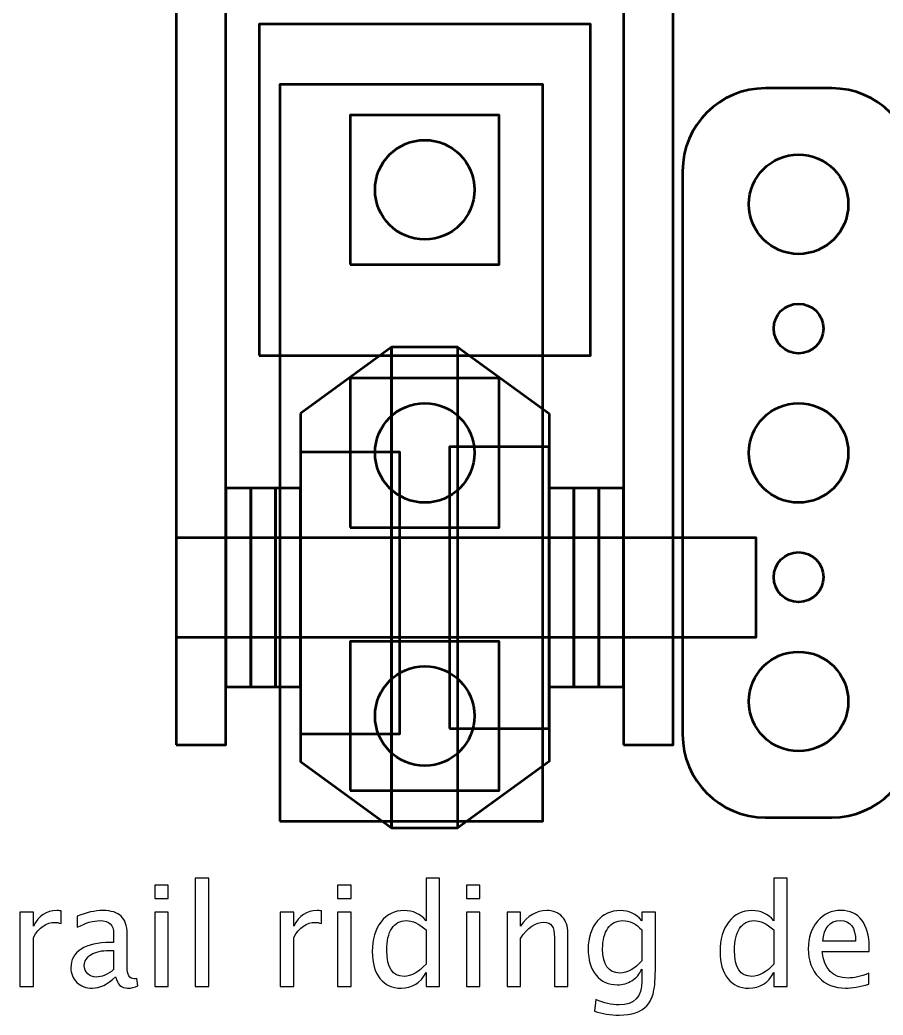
# Model space of a CAD drawing. Header units: centimetres. Extents: x -7.3 to 7.2, y -4.9 to 6.4.
# Drawn here: x -3.2 to 2.01, y -4.89 to 1.11 of the extents above; entities that cross this region are included whole.
import ezdxf

# ---------------------------------------------------------------- set-up
doc = ezdxf.new("R2010")
doc.units = ezdxf.units.CM
doc.header["$MEASUREMENT"] = 0
doc.layers.add('Layer 1', color=7, linetype='Continuous')

msp = doc.modelspace()

# ---------------------------------------------------------------- linework, layer by layer
at = {"layer": 'Layer 1', "color": 30, "lineweight": 53}
for points in [[(-2.25599, -3.26249), (-1.95599, -3.26249), (-1.95599, 2.63751), (-2.25599, 2.63751), (-2.25599, -3.26249)], [(0.44401, -3.26249), (0.74401, -3.26249), (0.74401, 2.63751), (0.44401, 2.63751), (0.44401, -3.26249)]]:
    msp.add_lwpolyline(points, close=True, dxfattribs=at)
at = {"layer": 'Layer 1', "color": 4, "lineweight": 53}
msp.add_lwpolyline([(-1.756, -0.9125), (0.244, -0.9125), (0.244, 1.0875), (-1.756, 1.0875), (-1.756, -0.9125)], close=True, dxfattribs=at)
at = {"layer": 'Layer 1', "lineweight": 53}
for points in [[(-1.63001, -3.7225), (-0.04251, -3.7225), (-0.04251, 0.7225), (-1.63001, 0.7225), (-1.63001, -3.7225)], [(-1.206, -0.3625), (-0.306, -0.3625), (-0.306, 0.5375), (-1.206, 0.5375), (-1.206, -0.3625)], [(-0.95601, -3.76262), (-0.55601, -3.76262), (-0.55601, -0.86262), (-0.95601, -0.86262), (-0.95601, -3.76262)], [(-1.206, -1.95), (-0.306, -1.95), (-0.306, -1.05), (-1.206, -1.05), (-1.206, -1.95)], [(-1.206, -3.5375), (-0.306, -3.5375), (-0.306, -2.6375), (-1.206, -2.6375), (-1.206, -3.5375)]]:
    msp.add_lwpolyline(points, close=True, dxfattribs=at)
at = {"layer": 'Layer 1', "color": 1, "lineweight": 53}
for points in [[(-1.50601, -3.19568), (-0.90601, -3.19568), (-0.90601, -1.49568), (-1.50601, -1.49568), (-1.50601, -3.19568)], [(-0.60601, -3.16262), (-0.00601, -3.16262), (-0.00601, -1.46262), (-0.60601, -1.46262), (-0.60601, -3.16262)]]:
    msp.add_lwpolyline(points, close=True, dxfattribs=at)
at = {"layer": 'Layer 1', "color": 202, "lineweight": 53}
for points in [[(-1.95599, -2.91249), (-1.80599, -2.91249), (-1.80599, -1.71249), (-1.95599, -1.71249), (-1.95599, -2.91249)], [(-1.80599, -2.91249), (-1.65599, -2.91249), (-1.65599, -1.71249), (-1.80599, -1.71249), (-1.80599, -2.91249)], [(-1.65599, -2.91249), (-1.50599, -2.91249), (-1.50599, -1.71249), (-1.65599, -1.71249), (-1.65599, -2.91249)], [(-0.00599, -2.91249), (0.14401, -2.91249), (0.14401, -1.71249), (-0.00599, -1.71249), (-0.00599, -2.91249)], [(0.14401, -2.91249), (0.29401, -2.91249), (0.29401, -1.71249), (0.14401, -1.71249), (0.14401, -2.91249)], [(0.29401, -2.91249), (0.44401, -2.91249), (0.44401, -1.71249), (0.29401, -1.71249), (0.29401, -2.91249)]]:
    msp.add_lwpolyline(points, close=True, dxfattribs=at)
at = {"layer": 'Layer 1', "lineweight": 53}
for centre in [(-0.756, 0.0875), (-0.756, -1.5), (-0.756, -3.0875)]:
    msp.add_ellipse(centre, major_axis=(0, 0.3), ratio=1, dxfattribs=at)
at = {"layer": 'Layer 1', "color": 30, "lineweight": 53}
for centre, major_axis in [((1.50001, -0.00001), (0, 0.30001)), ((1.5, -0.75), (0, 0.15)), ((1.50001, -1.50001), (0, 0.30001)), ((1.5, -2.25), (0, 0.15)), ((1.50001, -3.00001), (0, 0.30001))]:
    msp.add_ellipse(centre, major_axis=major_axis, ratio=1, dxfattribs=at)
for points, knots in [([(0.8, -3.2), (0.8, -3.2), (0.8, 0.2), (0.8, 0.2), (0.8, 0.2), (0.8, 0.47614), (1.02386, 0.7), (1.3, 0.7), (1.3, 0.7), (1.3, 0.7), (1.7, 0.7), (1.7, 0.7), (1.7, 0.7), (1.97614, 0.7), (2.2, 0.47614), (2.2, 0.2), (2.2, 0.2), (2.2, 0.2), (2.2, -3.2), (2.2, -3.2), (2.2, -3.2), (2.2, -3.47614), (1.97614, -3.7), (1.7, -3.7), (1.7, -3.7), (1.7, -3.7), (1.3, -3.7), (1.3, -3.7), (1.3, -3.7), (1.02386, -3.7), (0.8, -3.47614), (0.8, -3.2)], [0, 0, 0, 0, 0.1111111, 0.1111111, 0.1111111, 0.1111111, 0.2222222, 0.2222222, 0.2222222, 0.2222222, 0.3333333, 0.3333333, 0.3333333, 0.3333333, 0.4444444, 0.4444444, 0.4444444, 0.4444444, 0.5555556, 0.5555556, 0.5555556, 0.5555556, 0.6666667, 0.6666667, 0.6666667, 0.6666667, 0.7777778, 0.7777778, 0.7777778, 0.7777778, 1, 1, 1, 1]), ([(-2.25599, -2.01262), (-2.25599, -2.01262), (1.24401, -2.01262), (1.24401, -2.01262), (1.24401, -2.01262), (1.24401, -2.01262), (1.24401, -2.61262), (1.24401, -2.61262), (1.24401, -2.61262), (1.24401, -2.61262), (-2.25599, -2.61262), (-2.25599, -2.61262), (-2.25599, -2.61262), (-2.25599, -2.61262), (-2.25599, -2.01262), (-2.25599, -2.01262)], [0, 0, 0, 0, 0.2, 0.2, 0.2, 0.2, 0.4, 0.4, 0.4, 0.4, 0.6, 0.6, 0.6, 0.6, 1, 1, 1, 1])]:
    msp.add_open_spline(points, degree=3, knots=knots, dxfattribs=at)
at = {"layer": 'Layer 1', "lineweight": 53}
for points in [[(-1.50601, -1.26262), (-1.50601, -1.26262), (-0.95601, -0.86262), (-0.95601, -0.86262), (-0.95601, -0.86262), (-0.95601, -0.86262), (-0.95601, -3.76262), (-0.95601, -3.76262), (-0.95601, -3.76262), (-0.95601, -3.76262), (-1.50601, -3.36262), (-1.50601, -3.36262), (-1.50601, -3.36262), (-1.50601, -3.36262), (-1.50601, -1.26262), (-1.50601, -1.26262)], [(-0.00601, -1.26262), (-0.00601, -1.26262), (-0.55601, -0.86262), (-0.55601, -0.86262), (-0.55601, -0.86262), (-0.55601, -0.86262), (-0.55601, -3.76262), (-0.55601, -3.76262), (-0.55601, -3.76262), (-0.55601, -3.76262), (-0.00601, -3.36262), (-0.00601, -3.36262), (-0.00601, -3.36262), (-0.00601, -3.36262), (-0.00601, -1.26262), (-0.00601, -1.26262)]]:
    msp.add_open_spline(points, degree=3, knots=[0, 0, 0, 0, 0.2, 0.2, 0.2, 0.2, 0.4, 0.4, 0.4, 0.4, 0.6, 0.6, 0.6, 0.6, 1, 1, 1, 1], dxfattribs=at)
at = {"layer": 'Layer 1'}
for points, knots in [([(-2.14081, -4.71969), (-2.14081, -4.71969), (-2.14081, -4.06691), (-2.14081, -4.06691), (-2.14081, -4.06691), (-2.14081, -4.06691), (-2.05953, -4.06691), (-2.05953, -4.06691), (-2.05953, -4.06691), (-2.05953, -4.06691), (-2.05953, -4.71969), (-2.05953, -4.71969), (-2.05953, -4.71969), (-2.05953, -4.71969), (-2.14081, -4.71969), (-2.14081, -4.71969)], [0, 0, 0, 0, 0.2, 0.2, 0.2, 0.2, 0.4, 0.4, 0.4, 0.4, 0.6, 0.6, 0.6, 0.6, 1, 1, 1, 1]), ([(-0.74846, -4.71969), (-0.74846, -4.71969), (-0.74846, -4.63545), (-0.74846, -4.63545), (-0.74846, -4.63545), (-0.78162, -4.69838), (-0.83157, -4.72985), (-0.89832, -4.72985), (-0.89832, -4.72985), (-0.9525, -4.72985), (-0.99512, -4.71024), (-1.02616, -4.67087), (-1.02616, -4.67087), (-1.05721, -4.6315), (-1.07273, -4.57773), (-1.07273, -4.50957), (-1.07273, -4.50957), (-1.07273, -4.43507), (-1.05509, -4.3751), (-1.01995, -4.32966), (-1.01995, -4.32966), (-0.98468, -4.28436), (-0.93839, -4.26164), (-0.88096, -4.26164), (-0.88096, -4.26164), (-0.82776, -4.26164), (-0.78345, -4.28196), (-0.74846, -4.32274), (-0.74846, -4.32274), (-0.74846, -4.32274), (-0.74846, -4.06691), (-0.74846, -4.06691), (-0.74846, -4.06691), (-0.74846, -4.06691), (-0.66717, -4.06691), (-0.66717, -4.06691), (-0.66717, -4.06691), (-0.66717, -4.06691), (-0.66717, -4.71969), (-0.66717, -4.71969), (-0.66717, -4.71969), (-0.66717, -4.71969), (-0.74846, -4.71969), (-0.74846, -4.71969)], [0, 0, 0, 0, 0.0833333, 0.0833333, 0.0833333, 0.0833333, 0.1666667, 0.1666667, 0.1666667, 0.1666667, 0.25, 0.25, 0.25, 0.25, 0.3333333, 0.3333333, 0.3333333, 0.3333333, 0.4166667, 0.4166667, 0.4166667, 0.4166667, 0.5, 0.5, 0.5, 0.5, 0.5833333, 0.5833333, 0.5833333, 0.5833333, 0.6666667, 0.6666667, 0.6666667, 0.6666667, 0.75, 0.75, 0.75, 0.75, 0.8333333, 0.8333333, 0.8333333, 0.8333333, 1, 1, 1, 1]), ([(1.3503, -4.71969), (1.3503, -4.71969), (1.3503, -4.63545), (1.3503, -4.63545), (1.3503, -4.63545), (1.31714, -4.69838), (1.26719, -4.72985), (1.20044, -4.72985), (1.20044, -4.72985), (1.14626, -4.72985), (1.10364, -4.71024), (1.0726, -4.67087), (1.0726, -4.67087), (1.04155, -4.6315), (1.02603, -4.57773), (1.02603, -4.50957), (1.02603, -4.50957), (1.02603, -4.43507), (1.04367, -4.3751), (1.07881, -4.32966), (1.07881, -4.32966), (1.11408, -4.28436), (1.16037, -4.26164), (1.2178, -4.26164), (1.2178, -4.26164), (1.271, -4.26164), (1.31531, -4.28196), (1.3503, -4.32274), (1.3503, -4.32274), (1.3503, -4.32274), (1.3503, -4.06691), (1.3503, -4.06691), (1.3503, -4.06691), (1.3503, -4.06691), (1.43159, -4.06691), (1.43159, -4.06691), (1.43159, -4.06691), (1.43159, -4.06691), (1.43159, -4.71969), (1.43159, -4.71969), (1.43159, -4.71969), (1.43159, -4.71969), (1.3503, -4.71969), (1.3503, -4.71969)], [0, 0, 0, 0, 0.0833333, 0.0833333, 0.0833333, 0.0833333, 0.1666667, 0.1666667, 0.1666667, 0.1666667, 0.25, 0.25, 0.25, 0.25, 0.3333333, 0.3333333, 0.3333333, 0.3333333, 0.4166667, 0.4166667, 0.4166667, 0.4166667, 0.5, 0.5, 0.5, 0.5, 0.5833333, 0.5833333, 0.5833333, 0.5833333, 0.6666667, 0.6666667, 0.6666667, 0.6666667, 0.75, 0.75, 0.75, 0.75, 0.8333333, 0.8333333, 0.8333333, 0.8333333, 1, 1, 1, 1]), ([(-2.3855, -4.18883), (-2.3855, -4.18883), (-2.3855, -4.10755), (-2.3855, -4.10755), (-2.3855, -4.10755), (-2.3855, -4.10755), (-2.30422, -4.10755), (-2.30422, -4.10755), (-2.30422, -4.10755), (-2.30422, -4.10755), (-2.30422, -4.18883), (-2.30422, -4.18883), (-2.30422, -4.18883), (-2.30422, -4.18883), (-2.3855, -4.18883), (-2.3855, -4.18883)], [0, 0, 0, 0, 0.2, 0.2, 0.2, 0.2, 0.4, 0.4, 0.4, 0.4, 0.6, 0.6, 0.6, 0.6, 1, 1, 1, 1]), ([(-1.28186, -4.18883), (-1.28186, -4.18883), (-1.28186, -4.10755), (-1.28186, -4.10755), (-1.28186, -4.10755), (-1.28186, -4.10755), (-1.20058, -4.10755), (-1.20058, -4.10755), (-1.20058, -4.10755), (-1.20058, -4.10755), (-1.20058, -4.18883), (-1.20058, -4.18883), (-1.20058, -4.18883), (-1.20058, -4.18883), (-1.28186, -4.18883), (-1.28186, -4.18883)], [0, 0, 0, 0, 0.2, 0.2, 0.2, 0.2, 0.4, 0.4, 0.4, 0.4, 0.6, 0.6, 0.6, 0.6, 1, 1, 1, 1]), ([(-0.50433, -4.18883), (-0.50433, -4.18883), (-0.50433, -4.10755), (-0.50433, -4.10755), (-0.50433, -4.10755), (-0.50433, -4.10755), (-0.42305, -4.10755), (-0.42305, -4.10755), (-0.42305, -4.10755), (-0.42305, -4.10755), (-0.42305, -4.18883), (-0.42305, -4.18883), (-0.42305, -4.18883), (-0.42305, -4.18883), (-0.50433, -4.18883), (-0.50433, -4.18883)], [0, 0, 0, 0, 0.2, 0.2, 0.2, 0.2, 0.4, 0.4, 0.4, 0.4, 0.6, 0.6, 0.6, 0.6, 1, 1, 1, 1]), ([(-3.19943, -4.71969), (-3.19943, -4.71969), (-3.19943, -4.27095), (-3.19943, -4.27095), (-3.19943, -4.27095), (-3.19943, -4.27095), (-3.11815, -4.27095), (-3.11815, -4.27095), (-3.11815, -4.27095), (-3.11815, -4.27095), (-3.11815, -4.35576), (-3.11815, -4.35576), (-3.11815, -4.35576), (-3.08583, -4.29297), (-3.03899, -4.26164), (-2.97746, -4.26164), (-2.97746, -4.26164), (-2.96914, -4.26164), (-2.96039, -4.26235), (-2.95136, -4.26376), (-2.95136, -4.26376), (-2.95136, -4.26376), (-2.95136, -4.33982), (-2.95136, -4.33982), (-2.95136, -4.33982), (-2.96547, -4.33516), (-2.97788, -4.33276), (-2.98861, -4.33276), (-2.98861, -4.33276), (-3.04026, -4.33276), (-3.08344, -4.36324), (-3.11815, -4.42434), (-3.11815, -4.42434), (-3.11815, -4.42434), (-3.11815, -4.71969), (-3.11815, -4.71969), (-3.11815, -4.71969), (-3.11815, -4.71969), (-3.19943, -4.71969), (-3.19943, -4.71969)], [0, 0, 0, 0, 0.0909091, 0.0909091, 0.0909091, 0.0909091, 0.1818182, 0.1818182, 0.1818182, 0.1818182, 0.2727273, 0.2727273, 0.2727273, 0.2727273, 0.3636364, 0.3636364, 0.3636364, 0.3636364, 0.4545455, 0.4545455, 0.4545455, 0.4545455, 0.5454545, 0.5454545, 0.5454545, 0.5454545, 0.6363636, 0.6363636, 0.6363636, 0.6363636, 0.7272727, 0.7272727, 0.7272727, 0.7272727, 0.8181818, 0.8181818, 0.8181818, 0.8181818, 1, 1, 1, 1]), ([(-2.62172, -4.66254), (-2.67054, -4.70741), (-2.71753, -4.72985), (-2.76269, -4.72985), (-2.76269, -4.72985), (-2.7998, -4.72985), (-2.8307, -4.71828), (-2.85512, -4.695), (-2.85512, -4.695), (-2.87967, -4.67171), (-2.89195, -4.64236), (-2.89195, -4.60694), (-2.89195, -4.60694), (-2.89195, -4.55798), (-2.87134, -4.5203), (-2.83014, -4.49405), (-2.83014, -4.49405), (-2.78893, -4.46781), (-2.72981, -4.45468), (-2.65276, -4.45468), (-2.65276, -4.45468), (-2.65276, -4.45468), (-2.63371, -4.45468), (-2.63371, -4.45468), (-2.63371, -4.45468), (-2.63371, -4.45468), (-2.63371, -4.40064), (-2.63371, -4.40064), (-2.63371, -4.40064), (-2.63371, -4.34857), (-2.66081, -4.3226), (-2.71513, -4.3226), (-2.71513, -4.3226), (-2.75718, -4.3226), (-2.80319, -4.33587), (-2.853, -4.3624), (-2.853, -4.3624), (-2.853, -4.3624), (-2.853, -4.29551), (-2.853, -4.29551), (-2.853, -4.29551), (-2.79825, -4.27293), (-2.7466, -4.26164), (-2.6982, -4.26164), (-2.6982, -4.26164), (-2.64839, -4.26164), (-2.61156, -4.27293), (-2.58799, -4.29565), (-2.58799, -4.29565), (-2.56429, -4.31837), (-2.55243, -4.35336), (-2.55243, -4.40064), (-2.55243, -4.40064), (-2.55243, -4.40064), (-2.55243, -4.60341), (-2.55243, -4.60341), (-2.55243, -4.60341), (-2.55243, -4.64984), (-2.53818, -4.67312), (-2.50953, -4.67312), (-2.50953, -4.67312), (-2.50601, -4.67312), (-2.50078, -4.67256), (-2.49387, -4.67143), (-2.49387, -4.67143), (-2.49387, -4.67143), (-2.48808, -4.71659), (-2.48808, -4.71659), (-2.48808, -4.71659), (-2.50657, -4.72548), (-2.52689, -4.72985), (-2.54919, -4.72985), (-2.54919, -4.72985), (-2.58715, -4.72985), (-2.61128, -4.70741), (-2.62172, -4.66254)], [0, 0, 0, 0, 0.05, 0.05, 0.05, 0.05, 0.1, 0.1, 0.1, 0.1, 0.15, 0.15, 0.15, 0.15, 0.2, 0.2, 0.2, 0.2, 0.25, 0.25, 0.25, 0.25, 0.3, 0.3, 0.3, 0.3, 0.35, 0.35, 0.35, 0.35, 0.4, 0.4, 0.4, 0.4, 0.45, 0.45, 0.45, 0.45, 0.5, 0.5, 0.5, 0.5, 0.55, 0.55, 0.55, 0.55, 0.6, 0.6, 0.6, 0.6, 0.65, 0.65, 0.65, 0.65, 0.7, 0.7, 0.7, 0.7, 0.75, 0.75, 0.75, 0.75, 0.8, 0.8, 0.8, 0.8, 0.85, 0.85, 0.85, 0.85, 0.9, 0.9, 0.9, 0.9, 1, 1, 1, 1]), ([(-1.62829, -4.71969), (-1.62829, -4.71969), (-1.62829, -4.27095), (-1.62829, -4.27095), (-1.62829, -4.27095), (-1.62829, -4.27095), (-1.54701, -4.27095), (-1.54701, -4.27095), (-1.54701, -4.27095), (-1.54701, -4.27095), (-1.54701, -4.35576), (-1.54701, -4.35576), (-1.54701, -4.35576), (-1.51469, -4.29297), (-1.46785, -4.26164), (-1.40632, -4.26164), (-1.40632, -4.26164), (-1.398, -4.26164), (-1.38925, -4.26235), (-1.38022, -4.26376), (-1.38022, -4.26376), (-1.38022, -4.26376), (-1.38022, -4.33982), (-1.38022, -4.33982), (-1.38022, -4.33982), (-1.39433, -4.33516), (-1.40674, -4.33276), (-1.41747, -4.33276), (-1.41747, -4.33276), (-1.46912, -4.33276), (-1.5123, -4.36324), (-1.54701, -4.42434), (-1.54701, -4.42434), (-1.54701, -4.42434), (-1.54701, -4.71969), (-1.54701, -4.71969), (-1.54701, -4.71969), (-1.54701, -4.71969), (-1.62829, -4.71969), (-1.62829, -4.71969)], [0, 0, 0, 0, 0.0909091, 0.0909091, 0.0909091, 0.0909091, 0.1818182, 0.1818182, 0.1818182, 0.1818182, 0.2727273, 0.2727273, 0.2727273, 0.2727273, 0.3636364, 0.3636364, 0.3636364, 0.3636364, 0.4545455, 0.4545455, 0.4545455, 0.4545455, 0.5454545, 0.5454545, 0.5454545, 0.5454545, 0.6363636, 0.6363636, 0.6363636, 0.6363636, 0.7272727, 0.7272727, 0.7272727, 0.7272727, 0.8181818, 0.8181818, 0.8181818, 0.8181818, 1, 1, 1, 1]), ([(-0.25964, -4.71969), (-0.25964, -4.71969), (-0.25964, -4.27095), (-0.25964, -4.27095), (-0.25964, -4.27095), (-0.25964, -4.27095), (-0.17836, -4.27095), (-0.17836, -4.27095), (-0.17836, -4.27095), (-0.17836, -4.27095), (-0.17836, -4.35576), (-0.17836, -4.35576), (-0.17836, -4.35576), (-0.13532, -4.29297), (-0.08254, -4.26164), (-0.02017, -4.26164), (-0.02017, -4.26164), (0.01906, -4.26164), (0.05024, -4.27392), (0.07324, -4.29861), (0.07324, -4.29861), (0.09624, -4.32317), (0.10782, -4.35633), (0.10782, -4.39781), (0.10782, -4.39781), (0.10782, -4.39781), (0.10782, -4.71969), (0.10782, -4.71969), (0.10782, -4.71969), (0.10782, -4.71969), (0.02653, -4.71969), (0.02653, -4.71969), (0.02653, -4.71969), (0.02653, -4.71969), (0.02653, -4.42434), (0.02653, -4.42434), (0.02653, -4.42434), (0.02653, -4.39104), (0.0216, -4.36733), (0.01186, -4.35322), (0.01186, -4.35322), (0.00198, -4.33897), (-0.01425, -4.33192), (-0.03697, -4.33192), (-0.03697, -4.33192), (-0.08692, -4.33192), (-0.13405, -4.36451), (-0.17836, -4.42971), (-0.17836, -4.42971), (-0.17836, -4.42971), (-0.17836, -4.71969), (-0.17836, -4.71969), (-0.17836, -4.71969), (-0.17836, -4.71969), (-0.25964, -4.71969), (-0.25964, -4.71969)], [0, 0, 0, 0, 0.0666667, 0.0666667, 0.0666667, 0.0666667, 0.1333333, 0.1333333, 0.1333333, 0.1333333, 0.2, 0.2, 0.2, 0.2, 0.2666667, 0.2666667, 0.2666667, 0.2666667, 0.3333333, 0.3333333, 0.3333333, 0.3333333, 0.4, 0.4, 0.4, 0.4, 0.4666667, 0.4666667, 0.4666667, 0.4666667, 0.5333333, 0.5333333, 0.5333333, 0.5333333, 0.6, 0.6, 0.6, 0.6, 0.6666667, 0.6666667, 0.6666667, 0.6666667, 0.7333333, 0.7333333, 0.7333333, 0.7333333, 0.8, 0.8, 0.8, 0.8, 0.8666667, 0.8666667, 0.8666667, 0.8666667, 1, 1, 1, 1]), ([(0.26755, -4.8687), (0.26755, -4.8687), (0.27715, -4.79843), (0.27715, -4.79843), (0.27715, -4.79843), (0.32428, -4.82044), (0.37099, -4.83145), (0.41713, -4.83145), (0.41713, -4.83145), (0.50871, -4.83145), (0.55457, -4.78291), (0.55457, -4.68596), (0.55457, -4.68596), (0.55457, -4.68596), (0.55457, -4.61541), (0.55457, -4.61541), (0.55457, -4.61541), (0.54046, -4.64518), (0.52043, -4.66818), (0.49432, -4.68469), (0.49432, -4.68469), (0.46821, -4.7012), (0.43915, -4.70953), (0.40711, -4.70953), (0.40711, -4.70953), (0.35279, -4.70953), (0.30975, -4.69006), (0.278, -4.65111), (0.278, -4.65111), (0.24625, -4.61216), (0.2303, -4.55939), (0.2303, -4.49278), (0.2303, -4.49278), (0.2303, -4.42463), (0.24836, -4.36903), (0.28449, -4.32599), (0.28449, -4.32599), (0.32075, -4.28309), (0.36746, -4.26164), (0.42489, -4.26164), (0.42489, -4.26164), (0.47513, -4.26164), (0.51845, -4.28196), (0.55457, -4.32274), (0.55457, -4.32274), (0.55457, -4.32274), (0.55457, -4.27095), (0.55457, -4.27095), (0.55457, -4.27095), (0.55457, -4.27095), (0.63586, -4.27095), (0.63586, -4.27095), (0.63586, -4.27095), (0.63586, -4.27095), (0.63586, -4.59721), (0.63586, -4.59721), (0.63586, -4.59721), (0.63586, -4.66734), (0.63219, -4.71927), (0.62485, -4.75299), (0.62485, -4.75299), (0.61765, -4.78672), (0.60382, -4.81438), (0.58378, -4.83582), (0.58378, -4.83582), (0.54822, -4.8735), (0.49263, -4.89241), (0.41713, -4.89241), (0.41713, -4.89241), (0.36534, -4.89241), (0.31553, -4.88451), (0.26755, -4.8687)], [0, 0, 0, 0, 0.0526316, 0.0526316, 0.0526316, 0.0526316, 0.1052632, 0.1052632, 0.1052632, 0.1052632, 0.1578947, 0.1578947, 0.1578947, 0.1578947, 0.2105263, 0.2105263, 0.2105263, 0.2105263, 0.2631579, 0.2631579, 0.2631579, 0.2631579, 0.3157895, 0.3157895, 0.3157895, 0.3157895, 0.3684211, 0.3684211, 0.3684211, 0.3684211, 0.4210526, 0.4210526, 0.4210526, 0.4210526, 0.4736842, 0.4736842, 0.4736842, 0.4736842, 0.5263158, 0.5263158, 0.5263158, 0.5263158, 0.5789474, 0.5789474, 0.5789474, 0.5789474, 0.6315789, 0.6315789, 0.6315789, 0.6315789, 0.6842105, 0.6842105, 0.6842105, 0.6842105, 0.7368421, 0.7368421, 0.7368421, 0.7368421, 0.7894737, 0.7894737, 0.7894737, 0.7894737, 0.8421053, 0.8421053, 0.8421053, 0.8421053, 0.8947368, 0.8947368, 0.8947368, 0.8947368, 1, 1, 1, 1]), ([(1.92378, -4.7053), (1.86917, -4.72167), (1.82247, -4.72985), (1.78352, -4.72985), (1.78352, -4.72985), (1.71706, -4.72985), (1.66301, -4.70784), (1.62138, -4.66395), (1.62138, -4.66395), (1.57975, -4.62007), (1.55887, -4.5632), (1.55887, -4.49321), (1.55887, -4.49321), (1.55887, -4.42533), (1.57721, -4.36959), (1.61404, -4.32599), (1.61404, -4.32599), (1.65087, -4.28253), (1.69801, -4.26079), (1.75544, -4.26079), (1.75544, -4.26079), (1.80977, -4.26079), (1.85182, -4.28013), (1.88145, -4.31879), (1.88145, -4.31879), (1.91108, -4.35746), (1.9259, -4.41221), (1.9259, -4.48319), (1.9259, -4.48319), (1.9259, -4.48319), (1.92548, -4.50802), (1.92548, -4.50802), (1.92548, -4.50802), (1.92548, -4.50802), (1.64184, -4.50802), (1.64184, -4.50802), (1.64184, -4.50802), (1.6537, -4.61527), (1.70605, -4.66889), (1.79876, -4.66889), (1.79876, -4.66889), (1.83277, -4.66889), (1.8744, -4.65929), (1.92378, -4.6401), (1.92378, -4.6401), (1.92378, -4.6401), (1.92378, -4.7053), (1.92378, -4.7053)], [0, 0, 0, 0, 0.0769231, 0.0769231, 0.0769231, 0.0769231, 0.1538462, 0.1538462, 0.1538462, 0.1538462, 0.2307692, 0.2307692, 0.2307692, 0.2307692, 0.3076923, 0.3076923, 0.3076923, 0.3076923, 0.3846154, 0.3846154, 0.3846154, 0.3846154, 0.4615385, 0.4615385, 0.4615385, 0.4615385, 0.5384615, 0.5384615, 0.5384615, 0.5384615, 0.6153846, 0.6153846, 0.6153846, 0.6153846, 0.6923077, 0.6923077, 0.6923077, 0.6923077, 0.7692308, 0.7692308, 0.7692308, 0.7692308, 0.8461538, 0.8461538, 0.8461538, 0.8461538, 1, 1, 1, 1]), ([(-2.3855, -4.71969), (-2.3855, -4.71969), (-2.3855, -4.27095), (-2.3855, -4.27095), (-2.3855, -4.27095), (-2.3855, -4.27095), (-2.30422, -4.27095), (-2.30422, -4.27095), (-2.30422, -4.27095), (-2.30422, -4.27095), (-2.30422, -4.71969), (-2.30422, -4.71969), (-2.30422, -4.71969), (-2.30422, -4.71969), (-2.3855, -4.71969), (-2.3855, -4.71969)], [0, 0, 0, 0, 0.2, 0.2, 0.2, 0.2, 0.4, 0.4, 0.4, 0.4, 0.6, 0.6, 0.6, 0.6, 1, 1, 1, 1]), ([(-1.28186, -4.71969), (-1.28186, -4.71969), (-1.28186, -4.27095), (-1.28186, -4.27095), (-1.28186, -4.27095), (-1.28186, -4.27095), (-1.20058, -4.27095), (-1.20058, -4.27095), (-1.20058, -4.27095), (-1.20058, -4.27095), (-1.20058, -4.71969), (-1.20058, -4.71969), (-1.20058, -4.71969), (-1.20058, -4.71969), (-1.28186, -4.71969), (-1.28186, -4.71969)], [0, 0, 0, 0, 0.2, 0.2, 0.2, 0.2, 0.4, 0.4, 0.4, 0.4, 0.6, 0.6, 0.6, 0.6, 1, 1, 1, 1]), ([(-0.74846, -4.37834), (-0.79065, -4.34123), (-0.83058, -4.3226), (-0.8684, -4.3226), (-0.8684, -4.3226), (-0.90565, -4.3226), (-0.93444, -4.33812), (-0.9549, -4.36931), (-0.9549, -4.36931), (-0.97536, -4.40035), (-0.98552, -4.44438), (-0.98552, -4.50139), (-0.98552, -4.50139), (-0.98552, -4.60624), (-0.95081, -4.65873), (-0.88124, -4.65873), (-0.88124, -4.65873), (-0.83609, -4.65873), (-0.79178, -4.63404), (-0.74846, -4.58479), (-0.74846, -4.58479), (-0.74846, -4.58479), (-0.74846, -4.37834), (-0.74846, -4.37834)], [0, 0, 0, 0, 0.1428571, 0.1428571, 0.1428571, 0.1428571, 0.2857143, 0.2857143, 0.2857143, 0.2857143, 0.4285714, 0.4285714, 0.4285714, 0.4285714, 0.5714286, 0.5714286, 0.5714286, 0.5714286, 0.7142857, 0.7142857, 0.7142857, 0.7142857, 1, 1, 1, 1]), ([(-0.50433, -4.71969), (-0.50433, -4.71969), (-0.50433, -4.27095), (-0.50433, -4.27095), (-0.50433, -4.27095), (-0.50433, -4.27095), (-0.42305, -4.27095), (-0.42305, -4.27095), (-0.42305, -4.27095), (-0.42305, -4.27095), (-0.42305, -4.71969), (-0.42305, -4.71969), (-0.42305, -4.71969), (-0.42305, -4.71969), (-0.50433, -4.71969), (-0.50433, -4.71969)], [0, 0, 0, 0, 0.2, 0.2, 0.2, 0.2, 0.4, 0.4, 0.4, 0.4, 0.6, 0.6, 0.6, 0.6, 1, 1, 1, 1]), ([(0.55457, -4.56447), (0.55457, -4.56447), (0.55457, -4.37834), (0.55457, -4.37834), (0.55457, -4.37834), (0.51873, -4.34123), (0.47964, -4.3226), (0.43745, -4.3226), (0.43745, -4.3226), (0.39992, -4.3226), (0.37057, -4.33756), (0.3494, -4.36762), (0.3494, -4.36762), (0.32809, -4.39753), (0.31751, -4.43916), (0.31751, -4.49222), (0.31751, -4.49222), (0.31751, -4.58973), (0.35208, -4.63841), (0.42137, -4.63841), (0.42137, -4.63841), (0.4685, -4.63841), (0.51295, -4.61372), (0.55457, -4.56447)], [0, 0, 0, 0, 0.1428571, 0.1428571, 0.1428571, 0.1428571, 0.2857143, 0.2857143, 0.2857143, 0.2857143, 0.4285714, 0.4285714, 0.4285714, 0.4285714, 0.5714286, 0.5714286, 0.5714286, 0.5714286, 0.7142857, 0.7142857, 0.7142857, 0.7142857, 1, 1, 1, 1]), ([(1.3503, -4.37834), (1.30811, -4.34123), (1.26818, -4.3226), (1.23036, -4.3226), (1.23036, -4.3226), (1.19311, -4.3226), (1.16432, -4.33812), (1.14386, -4.36931), (1.14386, -4.36931), (1.1234, -4.40035), (1.11324, -4.44438), (1.11324, -4.50139), (1.11324, -4.50139), (1.11324, -4.60624), (1.14795, -4.65873), (1.21752, -4.65873), (1.21752, -4.65873), (1.26267, -4.65873), (1.30698, -4.63404), (1.3503, -4.58479), (1.3503, -4.58479), (1.3503, -4.58479), (1.3503, -4.37834), (1.3503, -4.37834)], [0, 0, 0, 0, 0.1428571, 0.1428571, 0.1428571, 0.1428571, 0.2857143, 0.2857143, 0.2857143, 0.2857143, 0.4285714, 0.4285714, 0.4285714, 0.4285714, 0.5714286, 0.5714286, 0.5714286, 0.5714286, 0.7142857, 0.7142857, 0.7142857, 0.7142857, 1, 1, 1, 1]), ([(1.64608, -4.44706), (1.64608, -4.44706), (1.8442, -4.44706), (1.8442, -4.44706), (1.8442, -4.44706), (1.8442, -4.36352), (1.81301, -4.32176), (1.75078, -4.32176), (1.75078, -4.32176), (1.68813, -4.32176), (1.65327, -4.36352), (1.64608, -4.44706)], [0, 0, 0, 0, 0.25, 0.25, 0.25, 0.25, 0.5, 0.5, 0.5, 0.5, 1, 1, 1, 1]), ([(-2.63371, -4.61823), (-2.63371, -4.61823), (-2.63371, -4.50294), (-2.63371, -4.50294), (-2.63371, -4.50294), (-2.63371, -4.50294), (-2.65982, -4.5021), (-2.65982, -4.5021), (-2.65982, -4.5021), (-2.70497, -4.5021), (-2.74138, -4.51042), (-2.76918, -4.52707), (-2.76918, -4.52707), (-2.79684, -4.54386), (-2.81067, -4.56602), (-2.81067, -4.59368), (-2.81067, -4.59368), (-2.81067, -4.61301), (-2.80375, -4.62938), (-2.79006, -4.64278), (-2.79006, -4.64278), (-2.77623, -4.65619), (-2.75944, -4.66296), (-2.73955, -4.66296), (-2.73955, -4.66296), (-2.70568, -4.66296), (-2.6704, -4.64801), (-2.63371, -4.61823)], [0, 0, 0, 0, 0.125, 0.125, 0.125, 0.125, 0.25, 0.25, 0.25, 0.25, 0.375, 0.375, 0.375, 0.375, 0.5, 0.5, 0.5, 0.5, 0.625, 0.625, 0.625, 0.625, 0.75, 0.75, 0.75, 0.75, 1, 1, 1, 1])]:
    msp.add_open_spline(points, degree=3, knots=knots, dxfattribs=at)

doc.saveas('drawing.dxf')
